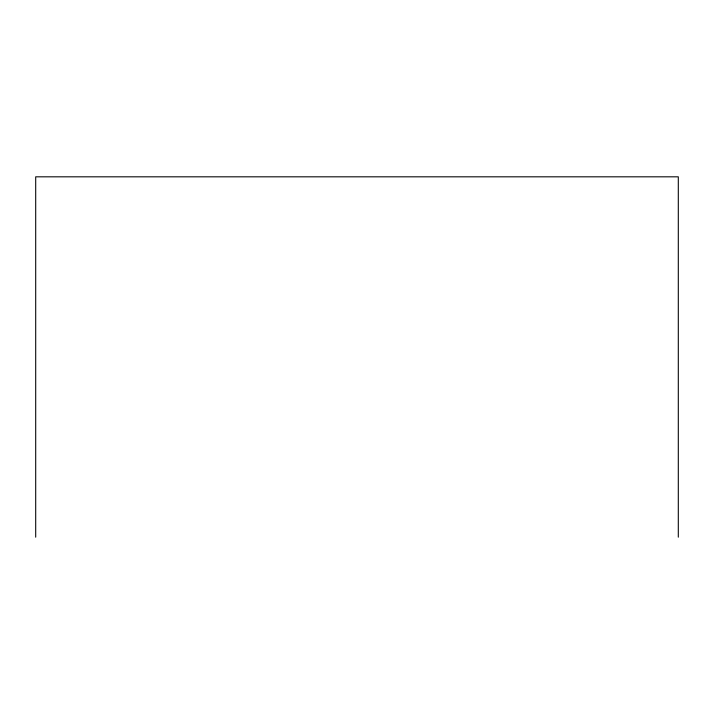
<?xml version="1.0" encoding="UTF-8"?>
<svg xmlns="http://www.w3.org/2000/svg" width="714" height="714" viewBox="0 0 714 714"><rect width="100%" height="100%" fill="white"/><g stroke="black" fill="none" stroke-linecap="round" stroke-linejoin="round"><path stroke-width="1.07" d="M678.3 537.178L678.3 176.822L35.7 176.822L35.7 537.178"/></g></svg>
